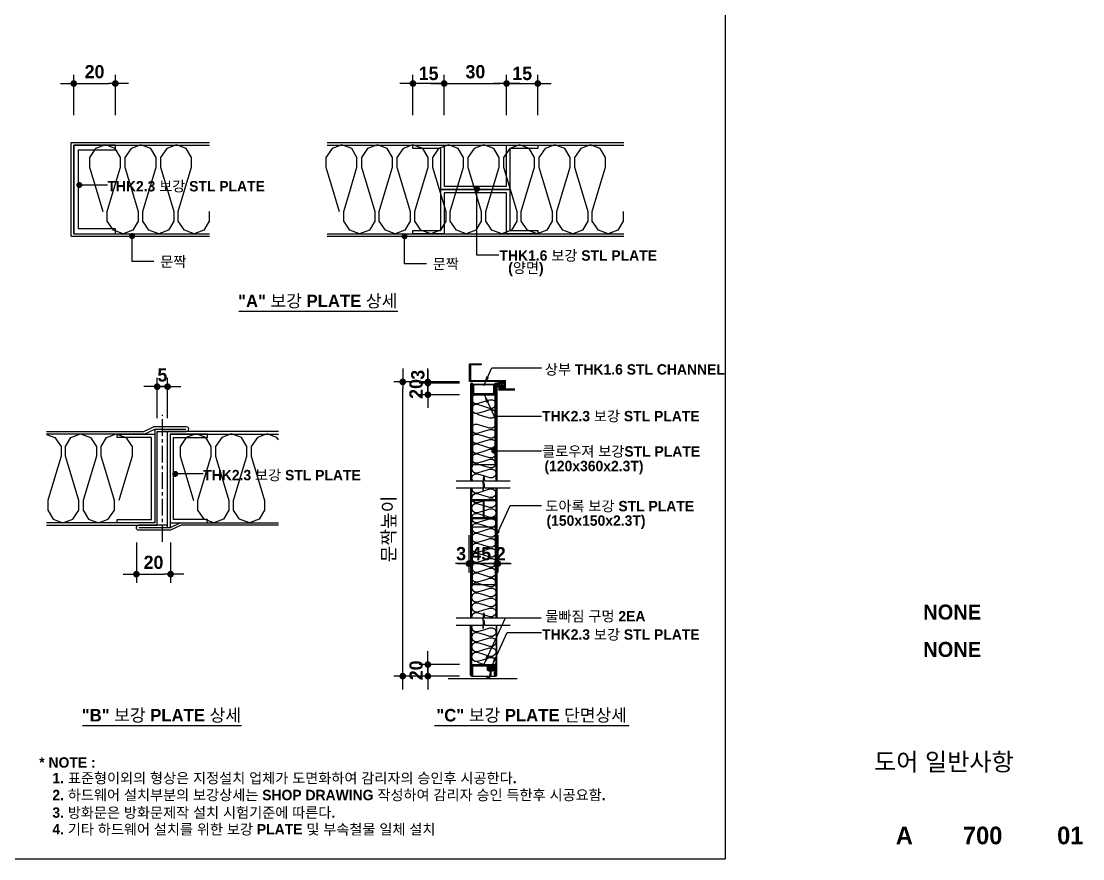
# Model space of a CAD drawing. Extents: x 2158 to 80698, y 2200 to 50885.
# Drawn here: x 56687 to 80698, y 2200 to 21136 of the extents above; entities that cross this region are included whole.
import ezdxf
from ezdxf.enums import TextEntityAlignment as Align

# ---------------------------------------------------------------- set-up
doc = ezdxf.new("R2010")
doc.units = 0
doc.header["$LTSCALE"] = 300
doc.header["$MEASUREMENT"] = 0
doc.header["$PDSIZE"] = -2
doc.linetypes.add('CENTER', pattern=[2, 1.25, -0.25, 0.25, -0.25])
doc.layers.get('0').update_dxf_attribs({"linetype": 'CONTINUOUS'})
doc.layers.get('Defpoints').update_dxf_attribs({"color": 143, "linetype": 'CONTINUOUS'})
for name, color, linetype in [('A-ANNO-GRA1', 7, 'CONTINUOUS'), ('A-ANNO-LEAD', 4, 'CONTINUOUS'), ('A-ANNO-TEXT1', 7, 'CONTINUOUS'), ('A-CNTL', 1, 'CENTER'), ('A-CUTL', 7, 'CONTINUOUS'), ('A-DWXM-DOOR', 4, 'CONTINUOUS'), ('A-ELEV-LIN3', 8, 'CONTINUOUS'), ('A-ST-AXIS-BUB', 7, 'CONTINUOUS'), ('A-ST-AXIS-DIM', 7, 'CONTINUOUS'), ('A-XXXX-INSL1', 15, 'CONTINUOUS'), ('A-XXXX-STL', 3, 'CONTINUOUS'), ('FIN2', 6, 'CONTINUOUS')]:
    doc.layers.add(name, color=color, linetype=linetype)
doc.styles.add('2020음성 1차', font='나눔고딕Bold.ttf')
doc.dimstyles.new('CDIM', dxfattribs={"dimscale": 100, "dimtxt": 3, "dimasz": 1, "dimexe": 2, "dimexo": 1, "dimgap": 1, "dimtad": 1, "dimdec": 0, "dimrnd": 0.5, "dimzin": 0, "dimdsep": 32, "dimtxsty": '2020음성 1차', "dimblk1": '_CIDOT', "dimblk2": '_CIDOT', "dimsah": 1, "dimcen": 5.5, "dimclrd": 2, "dimclre": 2, "dimclrt": 7, "dimadec": 0, "dimazin": 0, "dimtfac": 1, "dimtdec": 0, "dimtix": 1, "dimtmove": 2, "dimatfit": 1, "dimldrblk": 'DOT', "dimfxl": 1, "dimtolj": 1, "dimtzin": 0, "dimlwd": -1, "dimarcsym": 0})

# ---------------------------------------------------------------- blocks, each defined once
blk = doc.blocks.new('_CIDOT')
at = {"color": 0, "linetype": 'ByBlock'}
blk.add_line((2, 0), (-1, 0), dxfattribs=at)
at = {"color": 0, "linetype": 'ByBlock', "const_width": 0.5}
blk.add_lwpolyline([(-0.25, 0, 1), (0.25, 0, 1)], format="xyb", close=True, dxfattribs=at)
blk = doc.blocks.new('*D82')
at = {"layer": 'A-ST-AXIS-DIM'}
for p, q in [((65885, 13104), (65885, 13254)), ((65885, 12692), (65885, 12954)), ((65885, 12542), (65885, 12392))]:
    blk.add_line(p, q, dxfattribs=at)
at = {"layer": 'A-ST-AXIS-DIM', "lineweight": -2}
for p, q in [((66604, 12954), (65685, 12954)), ((66604, 12692), (65685, 12692))]:
    blk.add_line(p, q, dxfattribs=at)
at = {"layer": 'Defpoints', "color": 0}
for p in [(65885, 12954), (66704, 12954), (66704, 12692)]:
    blk.add_point(p, dxfattribs=at)
at = {"layer": 'A-ST-AXIS-DIM', "linetype": 'ByBlock', "xscale": 150, "yscale": 150, "zscale": 150}
for p, rotation in [((65885, 12954), 270), ((65885, 12692), 90)]:
    blk.add_blockref('_CIDOT', p, dxfattribs=dict(at, rotation=rotation))
at = {"layer": 'A-ST-AXIS-DIM', "color": 3, "ltscale": 10, "insert": (65620, 12823), "char_height": 300, "attachment_point": 5, "rotation": 90, "style": '2020음성 1차'}
blk.add_mtext('\\A1;20', dxfattribs=at)
blk = doc.blocks.new('_Dot')
at = {"color": 0, "lineweight": -2}
blk.add_line((-0.5, 0), (-1, 0), dxfattribs=at)
at = {"color": 0, "const_width": 0.5}
blk.add_lwpolyline([(-0.25, 0, 1), (0.25, 0, 1)], format="xyb", close=True, dxfattribs=at)
blk = doc.blocks.new('*D83')
at = {"layer": 'A-ST-AXIS-DIM'}
for p, q in [((65885, 13131), (65885, 13281)), ((65885, 12954), (65885, 12981)), ((65885, 12804), (65885, 12654))]:
    blk.add_line(p, q, dxfattribs=at)
at = {"layer": 'A-ST-AXIS-DIM', "lineweight": -2}
for p, q in [((66604, 12981), (65685, 12981)), ((66604, 12954), (65685, 12954))]:
    blk.add_line(p, q, dxfattribs=at)
at = {"layer": 'Defpoints', "color": 0}
for p in [(65885, 12981), (66704, 12981), (66704, 12954)]:
    blk.add_point(p, dxfattribs=at)
at = {"layer": 'A-ST-AXIS-DIM', "linetype": 'ByBlock', "xscale": 150, "yscale": 150, "zscale": 150}
for p, rotation in [((65885, 12954), 90), ((65885, 12981), 270)]:
    blk.add_blockref('_CIDOT', p, dxfattribs=dict(at, rotation=rotation))
at = {"layer": 'A-ST-AXIS-DIM', "color": 3, "ltscale": 10, "insert": (65659, 13143), "char_height": 300, "attachment_point": 5, "rotation": 90, "style": '2020음성 1차'}
blk.add_mtext('\\A1;3', dxfattribs=at)
blk = doc.blocks.new('*D84')
at = {"layer": 'A-ST-AXIS-DIM', "lineweight": -2}
for p, q in [((67444, 9516), (67444, 8673)), ((67470, 9516), (67470, 8673))]:
    blk.add_line(p, q, dxfattribs=at)
at = {"layer": 'A-ST-AXIS-DIM'}
for p, q in [((67294, 8873), (67144, 8873)), ((67470, 8873), (67444, 8873)), ((67620, 8873), (67770, 8873))]:
    blk.add_line(p, q, dxfattribs=at)
at = {"layer": 'Defpoints', "color": 0}
for p in [(67444, 9616), (67470, 9616), (67444, 8873)]:
    blk.add_point(p, dxfattribs=at)
at = {"layer": 'A-ST-AXIS-DIM', "linetype": 'ByBlock', "xscale": 150, "yscale": 150, "zscale": 150, "rotation": 180}
blk.add_blockref('_CIDOT', (67470, 8873), dxfattribs=at)
at = {"layer": 'A-ST-AXIS-DIM', "linetype": 'ByBlock', "xscale": 150, "yscale": 150, "zscale": 150}
blk.add_blockref('_CIDOT', (67444, 8873), dxfattribs=at)
at = {"layer": 'A-ST-AXIS-DIM', "color": 3, "ltscale": 10, "insert": (67534, 9096), "char_height": 300, "attachment_point": 5, "style": '2020음성 1차'}
blk.add_mtext('\\A1;2', dxfattribs=at)
blk = doc.blocks.new('*D85')
at = {"layer": 'A-ST-AXIS-DIM', "lineweight": -2}
for p, q in [((66853, 9516), (66853, 8673)), ((67444, 9516), (67444, 8673))]:
    blk.add_line(p, q, dxfattribs=at)
at = {"layer": 'A-ST-AXIS-DIM'}
for p, q in [((66703, 8873), (66553, 8873)), ((67444, 8873), (66853, 8873)), ((67594, 8873), (67744, 8873))]:
    blk.add_line(p, q, dxfattribs=at)
at = {"layer": 'Defpoints', "color": 0}
for p in [(66853, 9616), (67444, 9616), (66853, 8873)]:
    blk.add_point(p, dxfattribs=at)
at = {"layer": 'A-ST-AXIS-DIM', "linetype": 'ByBlock', "xscale": 150, "yscale": 150, "zscale": 150}
blk.add_blockref('_CIDOT', (66853, 8873), dxfattribs=at)
at = {"layer": 'A-ST-AXIS-DIM', "linetype": 'ByBlock', "xscale": 150, "yscale": 150, "zscale": 150, "rotation": 180}
blk.add_blockref('_CIDOT', (67444, 8873), dxfattribs=at)
at = {"layer": 'A-ST-AXIS-DIM', "color": 3, "ltscale": 10, "insert": (67092, 9096), "char_height": 300, "attachment_point": 5, "style": '2020음성 1차'}
blk.add_mtext('\\A1;45', dxfattribs=at)
blk = doc.blocks.new('*D86')
at = {"layer": 'A-ST-AXIS-DIM', "lineweight": -2}
for p, q in [((66813, 9516), (66813, 8673)), ((66853, 9516), (66853, 8673))]:
    blk.add_line(p, q, dxfattribs=at)
at = {"layer": 'A-ST-AXIS-DIM'}
for p, q in [((66663, 8873), (66513, 8873)), ((66813, 8873), (66853, 8873)), ((67003, 8873), (67153, 8873))]:
    blk.add_line(p, q, dxfattribs=at)
at = {"layer": 'Defpoints', "color": 0}
for p in [(66813, 9616), (66853, 9616), (66853, 8873)]:
    blk.add_point(p, dxfattribs=at)
at = {"layer": 'A-ST-AXIS-DIM', "linetype": 'ByBlock', "xscale": 150, "yscale": 150, "zscale": 150, "rotation": 180}
blk.add_blockref('_CIDOT', (66853, 8873), dxfattribs=at)
at = {"layer": 'A-ST-AXIS-DIM', "linetype": 'ByBlock', "xscale": 150, "yscale": 150, "zscale": 150}
blk.add_blockref('_CIDOT', (66813, 8873), dxfattribs=at)
at = {"layer": 'A-ST-AXIS-DIM', "color": 3, "ltscale": 10, "insert": (66637, 9096), "char_height": 300, "attachment_point": 5, "style": '2020음성 1차'}
blk.add_mtext('\\A1;3', dxfattribs=at)
blk = doc.blocks.new('*D125')
at = {"layer": 'A-ST-AXIS-DIM'}
for p, q in [((65885, 6741), (65885, 6891)), ((65885, 6591), (65885, 6328)), ((65885, 6178), (65885, 6028))]:
    blk.add_line(p, q, dxfattribs=at)
at = {"layer": 'A-ST-AXIS-DIM', "lineweight": -2}
for p, q in [((66604, 6591), (65685, 6591)), ((66604, 6328), (65685, 6328))]:
    blk.add_line(p, q, dxfattribs=at)
at = {"layer": 'Defpoints', "color": 0}
for p in [(66704, 6591), (65885, 6328), (66704, 6328)]:
    blk.add_point(p, dxfattribs=at)
at = {"layer": 'A-ST-AXIS-DIM', "linetype": 'ByBlock', "xscale": 150, "yscale": 150, "zscale": 150}
for p, rotation in [((65885, 6591), 270), ((65885, 6328), 90)]:
    blk.add_blockref('_CIDOT', p, dxfattribs=dict(at, rotation=rotation))
at = {"layer": 'A-ST-AXIS-DIM', "color": 3, "ltscale": 10, "insert": (65620, 6460), "char_height": 300, "attachment_point": 5, "rotation": 90, "style": '2020음성 1차'}
blk.add_mtext('\\A1;20', dxfattribs=at)
blk = doc.blocks.new('*D126')
at = {"layer": 'A-ST-AXIS-DIM', "lineweight": -2}
for p, q in [((66256, 12981), (65116, 12981)), ((66256, 6328), (65116, 6328))]:
    blk.add_line(p, q, dxfattribs=at)
at = {"layer": 'A-ST-AXIS-DIM'}
blk.add_line((65316, 6478), (65316, 12831), dxfattribs=at)
at = {"layer": 'Defpoints', "color": 0}
for p in [(65316, 12981), (66356, 12981), (66356, 6328)]:
    blk.add_point(p, dxfattribs=at)
at = {"layer": 'A-ST-AXIS-DIM', "linetype": 'ByBlock', "xscale": 150, "yscale": 150, "zscale": 150}
for p, rotation in [((65316, 12981), 90), ((65316, 6328), 270)]:
    blk.add_blockref('_CIDOT', p, dxfattribs=dict(at, rotation=rotation))
at = {"layer": 'A-ST-AXIS-DIM', "color": 3, "ltscale": 10, "insert": (65014, 9655), "char_height": 300, "attachment_point": 5, "rotation": 90, "style": '2020음성 1차'}
blk.add_mtext('\\A1;문짝높이', dxfattribs=at)
blk = doc.blocks.new('*D185')
at = {"layer": 'A-ST-AXIS-DIM', "lineweight": -2}
for p, q in [((66254, 19013), (66254, 19928)), ((67666, 19013), (67666, 19928))]:
    blk.add_line(p, q, dxfattribs=at)
at = {"layer": 'A-ST-AXIS-DIM'}
blk.add_line((66404, 19728), (67516, 19728), dxfattribs=at)
at = {"layer": 'Defpoints', "color": 0}
for p in [(67666, 19728), (66254, 18913), (67666, 18913)]:
    blk.add_point(p, dxfattribs=at)
at = {"layer": 'A-ST-AXIS-DIM', "linetype": 'ByBlock', "xscale": 150, "yscale": 150, "zscale": 150, "rotation": 180}
blk.add_blockref('_CIDOT', (66254, 19728), dxfattribs=at)
at = {"layer": 'A-ST-AXIS-DIM', "linetype": 'ByBlock', "xscale": 150, "yscale": 150, "zscale": 150}
blk.add_blockref('_CIDOT', (67666, 19728), dxfattribs=at)
at = {"layer": 'A-ST-AXIS-DIM', "color": 3, "ltscale": 10, "insert": (66960, 19993), "char_height": 300, "attachment_point": 5, "style": '2020음성 1차'}
blk.add_mtext('\\A1;30', dxfattribs=at)
blk = doc.blocks.new('*D186')
at = {"layer": 'A-ST-AXIS-DIM'}
for p, q in [((67516, 19728), (67366, 19728)), ((67666, 19728), (68372, 19728)), ((68522, 19728), (68672, 19728))]:
    blk.add_line(p, q, dxfattribs=at)
at = {"layer": 'A-ST-AXIS-DIM', "lineweight": -2}
for p, q in [((67666, 19013), (67666, 19928)), ((68372, 19013), (68372, 19928))]:
    blk.add_line(p, q, dxfattribs=at)
at = {"layer": 'Defpoints', "color": 0}
for p in [(68372, 19728), (67666, 18913), (68372, 18913)]:
    blk.add_point(p, dxfattribs=at)
at = {"layer": 'A-ST-AXIS-DIM', "linetype": 'ByBlock', "xscale": 150, "yscale": 150, "zscale": 150}
blk.add_blockref('_CIDOT', (67666, 19728), dxfattribs=at)
at = {"layer": 'A-ST-AXIS-DIM', "linetype": 'ByBlock', "xscale": 150, "yscale": 150, "zscale": 150, "rotation": 180}
blk.add_blockref('_CIDOT', (68372, 19728), dxfattribs=at)
at = {"layer": 'A-ST-AXIS-DIM', "color": 3, "ltscale": 10, "insert": (68019, 19954), "char_height": 300, "attachment_point": 5, "style": '2020음성 1차'}
blk.add_mtext('\\A1;15', dxfattribs=at)
blk = doc.blocks.new('*D187')
at = {"layer": 'A-ST-AXIS-DIM'}
for p, q in [((65398, 19728), (65248, 19728)), ((66254, 19728), (65548, 19728)), ((66404, 19728), (66554, 19728))]:
    blk.add_line(p, q, dxfattribs=at)
at = {"layer": 'A-ST-AXIS-DIM', "lineweight": -2}
for p, q in [((65548, 19013), (65548, 19928)), ((66254, 19013), (66254, 19928))]:
    blk.add_line(p, q, dxfattribs=at)
at = {"layer": 'Defpoints', "color": 0}
for p in [(65548, 19728), (65548, 18913), (66254, 18913)]:
    blk.add_point(p, dxfattribs=at)
at = {"layer": 'A-ST-AXIS-DIM', "linetype": 'ByBlock', "xscale": 150, "yscale": 150, "zscale": 150}
blk.add_blockref('_CIDOT', (65548, 19728), dxfattribs=at)
at = {"layer": 'A-ST-AXIS-DIM', "linetype": 'ByBlock', "xscale": 150, "yscale": 150, "zscale": 150, "rotation": 180}
blk.add_blockref('_CIDOT', (66254, 19728), dxfattribs=at)
at = {"layer": 'A-ST-AXIS-DIM', "color": 3, "ltscale": 10, "insert": (65902, 19954), "char_height": 300, "attachment_point": 5, "style": '2020음성 1차'}
blk.add_mtext('\\A1;15', dxfattribs=at)
blk = doc.blocks.new('*D188')
at = {"layer": 'A-ST-AXIS-DIM', "lineweight": -2}
for p, q in [((57875, 19013), (57875, 19928)), ((58816, 19013), (58816, 19928))]:
    blk.add_line(p, q, dxfattribs=at)
at = {"layer": 'A-ST-AXIS-DIM'}
blk.add_line((58025, 19728), (58666, 19728), dxfattribs=at)
at = {"layer": 'Defpoints', "color": 0}
for p in [(58816, 19728), (57875, 18913), (58816, 18913)]:
    blk.add_point(p, dxfattribs=at)
at = {"layer": 'A-ST-AXIS-DIM', "linetype": 'ByBlock', "xscale": 150, "yscale": 150, "zscale": 150, "rotation": 180}
blk.add_blockref('_CIDOT', (57875, 19728), dxfattribs=at)
at = {"layer": 'A-ST-AXIS-DIM', "linetype": 'ByBlock', "xscale": 150, "yscale": 150, "zscale": 150}
blk.add_blockref('_CIDOT', (58816, 19728), dxfattribs=at)
at = {"layer": 'A-ST-AXIS-DIM', "color": 3, "ltscale": 10, "insert": (58346, 19993), "char_height": 300, "attachment_point": 5, "style": '2020음성 1차'}
blk.add_mtext('\\A1;20', dxfattribs=at)
blk = doc.blocks.new('*D208')
at = {"layer": 'A-ST-AXIS-DIM', "lineweight": -2}
for p, q in [((59763, 12159), (59763, 13074)), ((59998, 12159), (59998, 13074))]:
    blk.add_line(p, q, dxfattribs=at)
at = {"layer": 'A-ST-AXIS-DIM'}
for p, q in [((59613, 12874), (59463, 12874)), ((59763, 12874), (59998, 12874)), ((60148, 12874), (60298, 12874))]:
    blk.add_line(p, q, dxfattribs=at)
at = {"layer": 'Defpoints', "color": 0}
for p in [(59998, 12874), (59763, 12059), (59998, 12059)]:
    blk.add_point(p, dxfattribs=at)
at = {"layer": 'A-ST-AXIS-DIM', "linetype": 'ByBlock', "xscale": 150, "yscale": 150, "zscale": 150}
blk.add_blockref('_CIDOT', (59763, 12874), dxfattribs=at)
at = {"layer": 'A-ST-AXIS-DIM', "linetype": 'ByBlock', "xscale": 150, "yscale": 150, "zscale": 150, "rotation": 180}
blk.add_blockref('_CIDOT', (59998, 12874), dxfattribs=at)
at = {"layer": 'A-ST-AXIS-DIM', "color": 3, "ltscale": 10, "insert": (59880, 13137), "char_height": 300, "attachment_point": 5, "style": '2020음성 1차'}
blk.add_mtext('\\A1;5', dxfattribs=at)
blk = doc.blocks.new('*D209')
at = {"layer": 'A-ST-AXIS-DIM', "lineweight": -2}
for p, q in [((59292, 9350), (59292, 8435)), ((60067, 9350), (60067, 8435))]:
    blk.add_line(p, q, dxfattribs=at)
at = {"layer": 'A-ST-AXIS-DIM'}
blk.add_line((59442, 8635), (59917, 8635), dxfattribs=at)
at = {"layer": 'Defpoints', "color": 0}
for p in [(59292, 9450), (60067, 9450), (60067, 8635)]:
    blk.add_point(p, dxfattribs=at)
at = {"layer": 'A-ST-AXIS-DIM', "linetype": 'ByBlock', "xscale": 150, "yscale": 150, "zscale": 150, "rotation": 180}
blk.add_blockref('_CIDOT', (59292, 8635), dxfattribs=at)
at = {"layer": 'A-ST-AXIS-DIM', "linetype": 'ByBlock', "xscale": 150, "yscale": 150, "zscale": 150}
blk.add_blockref('_CIDOT', (60067, 8635), dxfattribs=at)
at = {"layer": 'A-ST-AXIS-DIM', "color": 3, "ltscale": 10, "insert": (59680, 8900), "char_height": 300, "attachment_point": 5, "style": '2020음성 1차'}
blk.add_mtext('\\A1;20', dxfattribs=at)
blk = doc.blocks.new('GASKET')
h = blk.add_hatch()
h.set_pattern_fill('ANSI37', color=256, scale=50, style=0)
h.set_pattern_definition([(315, (-150937.963, 13942.2266), (-4.64038825, -4.64038825), []), (225, (-150937.963, 13942.2266), (-4.64038825, 4.64038825), [])])
h.paths.add_polyline_path([(99, -69, 0.470403), (133, 23, -0.379165), (99, -25, 0.267404), (102, 36, 0.292763), (92, 42), (10, 42, 0.414214), (-1, 31), (-1, -67, 0.443543), (11, -77)])
edge = h.paths.add_edge_path(flags=16)
edge.add_ellipse((76, -6), major_axis=(0, 22.8), ratio=0.667106, start_angle=0, end_angle=360, ccw=False)
edge = h.paths.add_edge_path(flags=16)
edge.add_ellipse((26, -6), major_axis=(0, 22.8), ratio=0.667106, start_angle=0, end_angle=360, ccw=False)
for p, q in [((-1, -67), (-1, 31)), ((10, 42), (92, 42)), ((99, -69), (11, -77))]:
    blk.add_line(p, q)
for centre, radius, start, end in [((10, 31), 10.5, 90, 180), ((92, 31), 10.5, 24.7276, 90), ((48, 8), 60.9, 327.0657, 26.9492), ((89, 18), 44.4, 283.0272, 6.087), ((78, -9), 63.3, 289.1222, 29.8919), ((10, -67), 10.5, 180, 275.6774)]:
    blk.add_arc(centre, radius, start, end)
at = {"extrusion": (0, 0, -1)}
for centre in [(26, -6), (76, -6)]:
    blk.add_ellipse(centre, major_axis=(0, 22.8), ratio=0.667106, start_param=3.141593, end_param=9.424778, dxfattribs=at)

msp = doc.modelspace()

# ---------------------------------------------------------------- hatches: boundary and pattern name
at = {"layer": 'A-ST-AXIS-BUB'}
h = msp.add_hatch(dxfattribs=at)
h.set_pattern_fill('AR-SAND', color=256, scale=11.106258, style=0)
h.set_pattern_definition([(37.5, (70334.167, 17244.232), (-0.69962, 21.3998), [0, -16.881512, 0, -18.880638, 0, -18.047669]), (7.5, (70334.167, 17244.232), (19.655596, 31.34348), [0, -9.10713, 0, -15.215573, 0, -5.830785]), (327.5, (70320.507, 17244.232), (34.586462, 0.06285), [0, -5.55313, 0, -19.991264, 0, -26.099705]), (317.5, (70320.507, 17244.232), (33.38682, 9.74769), [0, -2.776564, 0, -13.105384, 0, -14.993448])])
h.paths.add_polyline_path([(67292.7, 6463.1), (67291.2, 6383.6), (67319.5, 6383.6), (67319.5, 6463.1), (67332.9, 6463.1), (67341.8, 6463.1, 0.4142136), (67359.6, 6480.9), (67359.6, 6552.3), (67252.5, 6552.3), (67252.5, 6480.9, 0.4142136), (67270.4, 6463.1), (67279.3, 6463.1)])
h.paths.add_polyline_path([(67287.9, 6505.6, -1.0000003), (67323.6, 6505.6, -1.0000003)], flags=16)
h.paths.add_polyline_path([(67291.2, 6383.6), (67290.5, 6346.3), (67248.8, 6305.3), (67198.1, 6272.5), (67267.1, 6285.8), (67319.5, 6346.3), (67319.5, 6383.6)])

# ---------------------------------------------------------------- linework, layer by layer
at = {"layer": 'A-ANNO-GRA1'}
for p in [(72608.3, 49582.1), (2200, 2200)]:
    msp.add_line(p, (72608.3, 2200), dxfattribs=at)
at = {"layer": 'A-ANNO-LEAD'}
for p, q in [((58635.4, 17433.6), (58001.7, 17433.6)), ((66995.2, 15844.2), (66995.2, 17345.1)), ((59195.2, 15702.6), (59195.2, 16278.6)), ((65357.8, 15652.7), (65357.8, 16275.8)), ((59688.2, 15702.6), (59195.2, 15702.6)), ((65850.8, 15652.7), (65357.8, 15652.7)), ((67488.2, 15844.2), (66995.2, 15844.2)), ((67154.5, 12902.4), (67333.5, 13298.1)), ((67333.5, 13298.1), (68452.5, 13298.1)), ((67154.5, 12713.3), (67383.2, 12207.6)), ((67383.2, 12207.6), (68452.5, 12207.6)), ((60804.1, 10901.5), (60170.4, 10901.5)), ((67400.6, 9424.8), (67744.7, 10185.5)), ((67744.7, 10185.5), (68452.5, 10185.5)), ((67154.5, 6582.6), (67637.6, 7650.6)), ((67637.6, 7650.6), (68451.1, 7650.6)), ((67333.3, 6552.9), (67677.4, 7313.6)), ((67677.4, 7313.6), (68452.5, 7313.6))]:
    msp.add_line(p, q, dxfattribs=at)
at = {"layer": 'A-ANNO-LEAD', "const_width": 68.5}
for points in [[(57967.5, 17433.6, 1), (58036, 17433.6, 1)], [(66995.2, 17379.3, -1), (66995.2, 17310.8, -1)], [(59195.2, 16312.8, -1), (59195.2, 16244.3, -1)], [(65357.8, 16310, -1), (65357.8, 16241.5, -1)], [(67352.2, 11426.8, 1), (67420.7, 11426.8, 1)], [(60136.2, 10901.5, 1), (60204.7, 10901.5, 1)]]:
    msp.add_lwpolyline(points, format="xyb", close=True, dxfattribs=at)
at = {"layer": 'A-ANNO-LEAD'}
msp.add_lwpolyline([(67353.6, 11426.8), (67386.5, 11426.8), (68452.5, 11426.8)], dxfattribs=at)
for points in [[(67204.4, 13107.8), (67268.3, 13080.5), (67154.5, 12902.4)], [(67204.4, 12507.9), (67268.3, 12535.2), (67154.5, 12713.3)], [(67450.5, 9630.2), (67514.5, 9602.9), (67400.6, 9424.8)], [(67204.4, 6788), (67268.3, 6760.7), (67154.5, 6582.6)], [(67383.2, 6758.3), (67447.2, 6731), (67333.3, 6552.9)]]:
    msp.add_solid(points, dxfattribs=at)
at = {"layer": 'A-CNTL'}
msp.add_line((59880.2, 9362.2), (59880.2, 12233.8), dxfattribs=at)
at = {"layer": 'A-CUTL'}
for points in [[(66524.7, 10747), (67125.9, 10747), (67135.9, 10671.6), (67153.4, 10866), (67168, 10747), (67747.5, 10747)], [(66524.7, 10585), (67125.9, 10585), (67135.9, 10509.6), (67153.4, 10704.1), (67168, 10585), (67747.5, 10585)], [(66524.7, 7644.2), (67125.9, 7644.2), (67135.9, 7568.8), (67153.4, 7763.2), (67168, 7644.2), (67747.5, 7644.2)], [(66524.7, 7482.2), (67125.9, 7482.2), (67135.9, 7406.8), (67153.4, 7601.3), (67168, 7482.2), (67747.5, 7482.2)]]:
    msp.add_lwpolyline(points, dxfattribs=at)
at = {"layer": 'A-DWXM-DOOR'}
for p, q in [((57818.4, 18393.2), (60949.1, 18393.2)), ((57818.4, 16275.4), (57818.4, 18393.2)), ((57874.9, 18336.8), (60949.1, 18336.8)), ((57874.9, 16331.8), (57874.9, 18336.8)), ((63606.4, 18393.2), (70314.3, 18393.2)), ((63606.4, 18336.8), (70314.3, 18336.8)), ((57874.9, 16331.8), (60949.1, 16331.8)), ((63606.4, 16331.8), (70314.3, 16331.8)), ((57818.4, 16275.4), (60949.1, 16275.4)), ((63606.4, 16275.4), (70314.3, 16275.4)), ((66826.5, 12993.9), (66826.5, 13388.2)), ((66826.5, 13388.2), (67089.3, 13388.2)), ((67089.3, 13367.2), (66847.5, 13367.2)), ((66847.5, 13367.2), (66847.5, 13015)), ((67089.3, 13388.2), (67089.3, 13367.2)), ((67621.6, 12993.9), (66826.5, 12993.9)), ((66847.5, 13015), (67641.4, 13015)), ((67621.6, 12852.9), (67621.6, 12993.9)), ((67641.4, 12829.8), (67641.4, 13015)), ((66852.8, 12928.2), (66852.8, 10747)), ((66868.5, 10747), (66868.5, 12928.2)), ((66889.6, 12712.7), (66889.6, 12928.2)), ((66905.3, 12928.2), (66905.3, 12712.7)), ((67391.6, 12928.2), (67391.6, 12712.7)), ((67407.4, 12712.7), (67407.4, 12928.2)), ((67428.4, 10747), (67428.4, 12928.2)), ((67444.2, 12928.2), (67444.2, 10747)), ((67610.1, 12842.4), (67511.2, 12852.3)), ((67629.8, 12819.3), (67511.2, 12831.2)), ((67849, 12817.8), (67511.3, 12817.8)), ((67849, 12796.8), (67511.4, 12796.8)), ((57256.9, 11859.2), (59458.3, 11859.2)), ((59471, 11802.7), (57256.9, 11802.7)), ((59458.3, 11859.2), (59693.3, 11972)), ((59471, 11802.7), (59706.2, 11915.6)), ((59693.3, 11972), (60420.9, 11972)), ((59706.2, 11915.6), (59706.2, 9797.8)), ((59706.2, 11915.6), (60411.5, 11915.6)), ((59762.7, 9741.3), (59762.7, 11859.2)), ((59762.7, 11859.2), (60420.9, 11859.2)), ((62503.5, 11859.2), (59880.2, 11859.2)), ((59997.7, 9684.9), (59997.7, 11859.2)), ((60054.2, 11802.7), (62503.5, 11802.7)), ((60054.2, 11802.7), (60054.2, 9684.9)), ((59706.2, 9797.8), (57256.9, 9797.8)), ((57256.9, 9741.3), (59762.7, 9741.3)), ((59997.7, 9741.3), (59339.5, 9741.3)), ((60067, 9628.5), (59339.5, 9628.5)), ((60054.2, 9684.9), (59348.9, 9684.9)), ((60289.4, 9797.8), (60054.2, 9684.9)), ((60302.1, 9741.3), (60067, 9628.5)), ((60289.4, 9797.8), (62503.5, 9797.8)), ((62503.5, 9741.3), (60302.1, 9741.3)), ((66852.8, 6354.6), (66852.8, 7482.2)), ((66868.5, 7482.2), (66868.5, 6354.6)), ((67428.4, 7482.2), (67428.4, 6354.6)), ((67444.2, 6354.6), (67444.2, 7482.2)), ((66889.6, 6570.2), (66889.6, 6354.6)), ((66889.6, 6570.2), (66889.6, 6354.6)), ((66905.3, 6354.6), (66905.3, 6570.2)), ((67391.6, 6354.6), (67391.6, 6570.2)), ((67407.4, 6570.2), (67407.4, 6354.6))]:
    msp.add_line(p, q, dxfattribs=at)
for points in [[(60420.9, 11972, -0.4142136), (60467.9, 11925), (60467.9, 11906.2, -0.4142136), (60420.9, 11859.2)], [(59339.5, 9628.5, -0.4142136), (59292.5, 9675.5), (59292.5, 9694.3, -0.4142136), (59339.5, 9741.3)]]:
    msp.add_lwpolyline(points, format="xyb", dxfattribs=at)
for points in [[(66852.8, 10585), (66852.8, 7644.2)], [(66868.5, 7644.2), (66868.5, 10585)], [(67428.4, 7644.2), (67428.4, 10585)], [(67444.2, 10585), (67444.2, 7644.2)]]:
    msp.add_lwpolyline(points, dxfattribs=at)
for centre, radius, start, end in [((66879, 12928.2), 26.3, 0, 180), ((66879, 12928.2), 10.5, 0, 180), ((67417.9, 12928.2), 26.3, 0, 180), ((67417.9, 12928.2), 10.5, 0, 180), ((67511.4, 12824.5), 27.8, 90.32738, 269.99999), ((67511.4, 12824.5), 6.68, 90.95652, 270.44556), ((67611.1, 12852.9), 10.5, 264.29645, 0), ((67630.8, 12829.8), 10.5, 264.29645, 0), ((66879, 6354.6), 26.3, 180, 0), ((66879, 6354.6), 10.5, 180, 0), ((67417.9, 6354.6), 26.3, 180, 0), ((67417.9, 6354.6), 10.5, 180, 0)]:
    msp.add_arc(centre, radius, start, end, dxfattribs=at)
at = {"layer": 'A-ELEV-LIN3'}
msp.add_line((66889.6, 6328.3), (67407.4, 6328.3), dxfattribs=at)
at = {"layer": 'A-ST-AXIS-BUB'}
for p, q in [((65202.5, 14573.3), (61610.4, 14573.3)), ((67122.2, 6570.2), (67122.2, 6591.2)), ((67174.8, 6570.2), (67174.8, 6591.2)), ((67248.8, 6305.3), (67198.1, 6272.5)), ((67198.1, 6272.5), (67267.1, 6285.8)), ((67290.5, 6346.3), (67248.8, 6305.3)), ((67267.1, 6285.8), (67319.5, 6346.3)), ((67292.7, 6463.1), (67290.5, 6346.3)), ((67319.5, 6346.3), (67319.5, 6463.1)), ((67319.5, 6463.1), (67332.9, 6463.1)), ((61666.5, 5206.5), (58074.5, 5206.5)), ((70435.6, 5206.5), (66031.6, 5206.5))]:
    msp.add_line(p, q, dxfattribs=at)
msp.add_lwpolyline([(67279.3, 6445.2), (67270.4, 6445.2, -0.4142136), (67234.7, 6480.9), (67234.7, 6551), (66905.3, 6551), (66905.3, 6570.2), (67377.5, 6570.2), (67377.5, 6480.9, -0.4142136), (67341.8, 6445.2), (67332.9, 6445.2), (67332.9, 6463.1), (67341.8, 6463.1, 0.4142136), (67359.6, 6480.9), (67359.6, 6552.3), (67252.5, 6552.3), (67252.5, 6480.9, 0.4142136), (67270.4, 6463.1), (67279.3, 6463.1)], format="xyb", close=True, dxfattribs=at)
msp.add_circle((67305.7, 6505.6), 17.8, dxfattribs=at)
at = {"layer": 'A-XXXX-INSL1'}
for points in [[(59334.7, 16833.8), (59334.7, 16612.9), (59214.2, 16412.1), (58993.4, 16331.8), (58772.5, 16412.1), (58632, 16612.9), (58632, 16833.8), (58782.5, 17335.7), (58933.1, 17837.7), (58933.1, 18058.5), (58812.7, 18259.3), (58591.8, 18339.6), (58371, 18259.3), (58230.4, 18058.5), (58230.4, 17837.7), (58381, 17335.7), (58531.6, 16833.8)], [(60137.8, 16833.8), (60137.8, 16612.9), (60017.3, 16412.1), (59796.5, 16331.8), (59575.6, 16412.1), (59435.1, 16612.9), (59435.1, 16833.8), (59585.7, 17335.7), (59736.3, 17837.7), (59736.3, 18058.5), (59615.8, 18259.3), (59394.9, 18339.6), (59174.1, 18259.3), (59033.5, 18058.5), (59033.5, 17837.7), (59184.1, 17335.7), (59334.7, 16833.8)], [(60940.9, 16833.8), (60940.9, 16612.9), (60820.5, 16412.1), (60599.6, 16331.8), (60378.7, 16412.1), (60238.2, 16612.9), (60238.2, 16833.8), (60388.8, 17335.7), (60539.4, 17837.7), (60539.4, 18058.5), (60418.9, 18259.3), (60198, 18339.6), (59977.2, 18259.3), (59836.6, 18058.5), (59836.6, 17837.7), (59987.2, 17335.7), (60137.8, 16833.8)], [(64683.7, 16833.8), (64683.7, 16612.9), (64563.2, 16412.1), (64342.4, 16331.8), (64121.5, 16412.1), (63981, 16612.9), (63981, 16833.8), (64131.6, 17335.7), (64282.1, 17837.7), (64282.1, 18058.5), (64161.7, 18259.3), (63940.8, 18339.6), (63720, 18259.3), (63579.4, 18058.5), (63579.4, 17837.7), (63730, 17335.7), (63880.6, 16833.8)], [(65486.8, 16833.8), (65486.8, 16612.9), (65366.4, 16412.1), (65145.5, 16331.8), (64924.6, 16412.1), (64784.1, 16612.9), (64784.1, 16833.8), (64934.7, 17335.7), (65085.3, 17837.7), (65085.3, 18058.5), (64964.8, 18259.3), (64743.9, 18339.6), (64523.1, 18259.3), (64382.5, 18058.5), (64382.5, 17837.7), (64533.1, 17335.7), (64683.7, 16833.8)], [(66289.9, 16833.8), (66289.9, 16612.9), (66169.5, 16412.1), (65948.6, 16331.8), (65727.8, 16412.1), (65587.2, 16612.9), (65587.2, 16833.8), (65737.8, 17335.7), (65888.4, 17837.7), (65888.4, 18058.5), (65767.9, 18259.3), (65547.1, 18339.6), (65326.2, 18259.3), (65185.7, 18058.5), (65185.7, 17837.7), (65336.2, 17335.7), (65486.8, 16833.8)], [(67093.1, 16833.8), (67093.1, 16612.9), (66972.6, 16412.1), (66751.7, 16331.8), (66530.9, 16412.1), (66390.3, 16612.9), (66390.3, 16833.8), (66540.9, 17335.7), (66691.5, 17837.7), (66691.5, 18058.5), (66571, 18259.3), (66350.2, 18339.6), (66129.3, 18259.3), (65988.8, 18058.5), (65988.8, 17837.7), (66139.4, 17335.7), (66289.9, 16833.8)], [(67896.2, 16833.8), (67896.2, 16612.9), (67775.7, 16412.1), (67554.9, 16331.8), (67334, 16412.1), (67193.4, 16612.9), (67193.4, 16833.8), (67344, 17335.7), (67494.6, 17837.7), (67494.6, 18058.5), (67374.2, 18259.3), (67153.3, 18339.6), (66932.4, 18259.3), (66791.9, 18058.5), (66791.9, 17837.7), (66942.5, 17335.7), (67093.1, 16833.8)], [(68699.3, 16833.8), (68699.3, 16612.9), (68578.8, 16412.1), (68358, 16331.8), (68137.1, 16412.1), (67996.6, 16612.9), (67996.6, 16833.8), (68147.2, 17335.7), (68297.7, 17837.7), (68297.7, 18058.5), (68177.3, 18259.3), (67956.4, 18339.6), (67735.6, 18259.3), (67595, 18058.5), (67595, 17837.7), (67745.6, 17335.7), (67896.2, 16833.8)], [(69502.4, 16833.8), (69502.4, 16612.9), (69381.9, 16412.1), (69161.1, 16331.8), (68940.2, 16412.1), (68799.7, 16612.9), (68799.7, 16833.8), (68950.3, 17335.7), (69100.9, 17837.7), (69100.9, 18058.5), (68980.4, 18259.3), (68759.5, 18339.6), (68538.7, 18259.3), (68398.1, 18058.5), (68398.1, 17837.7), (68548.7, 17335.7), (68699.3, 16833.8)], [(70305.5, 16833.8), (70305.5, 16612.9), (70185.1, 16412.1), (69964.2, 16331.8), (69743.3, 16412.1), (69602.8, 16612.9), (69602.8, 16833.8), (69753.4, 17335.7), (69904, 17837.7), (69904, 18058.5), (69783.5, 18259.3), (69562.6, 18339.6), (69341.8, 18259.3), (69201.2, 18058.5), (69201.2, 17837.7), (69351.8, 17335.7), (69502.4, 16833.8)], [(67008.7, 12691.6), (66947, 12691.6), (66891, 12658), (66868.5, 12596.3), (66891, 12534.6), (66947, 12495.4), (67008.7, 12495.4), (67148.9, 12537.4), (67289.1, 12579.5), (67350.7, 12579.5), (67406.8, 12545.8), (67429.2, 12484.2), (67406.8, 12422.5), (67350.7, 12383.2), (67289.1, 12383.2), (67148.9, 12425.3), (67008.7, 12467.4)], [(67008.7, 12467.4), (66947, 12467.4), (66891, 12433.7), (66868.5, 12372), (66891, 12310.4), (66947, 12271.1), (67008.7, 12271.1), (67148.9, 12313.2), (67289.1, 12355.2), (67350.7, 12355.2), (67406.8, 12321.6), (67429.2, 12259.9), (67406.8, 12198.2), (67350.7, 12159), (67289.1, 12159), (67148.9, 12201), (67008.7, 12243.1)], [(67008.7, 12018.8), (66947, 12018.8), (66891, 11985.1), (66868.5, 11923.5), (66891, 11861.8), (66947, 11822.5), (67008.7, 11822.5), (67148.9, 11864.6), (67289.1, 11906.6), (67350.7, 11906.6), (67406.8, 11873), (67429.2, 11811.3), (67406.8, 11749.7), (67350.7, 11710.4), (67289.1, 11710.4), (67148.9, 11752.5), (67008.7, 11794.5)], [(67428.1, 12032.6), (67406.8, 11973.9), (67350.7, 11934.7), (67289.1, 11934.7), (67148.9, 11976.7), (67008.7, 12018.8)], [(57256.9, 11795.3), (57449.5, 11725.3), (57590, 11524.5), (57590, 11303.6), (57439.4, 10801.7), (57288.9, 10299.7)], [(57288.9, 10299.7), (57288.9, 10078.9), (57409.3, 9878.1), (57630.2, 9797.8), (57851, 9878.1), (57991.6, 10078.9), (57991.6, 10299.7), (57841, 10801.7), (57690.4, 11303.6), (57690.4, 11524.5), (57810.9, 11725.3), (58031.7, 11805.6), (58252.6, 11725.3), (58393.1, 11524.5), (58393.1, 11303.6), (58242.6, 10801.7), (58092, 10299.7)], [(58092, 10299.7), (58092, 10078.9), (58212.4, 9878.1), (58433.3, 9797.8), (58654.2, 9878.1), (58794.7, 10078.9), (58794.7, 10299.7), (58644.1, 10801.7), (58493.5, 11303.6), (58493.5, 11524.5), (58614, 11725.3), (58834.9, 11805.6), (59055.7, 11725.3), (59196.3, 11524.5), (59196.3, 11303.6), (59045.7, 10801.7), (58895.1, 10299.7)], [(61385.7, 10299.7), (61385.7, 10078.9), (61265.2, 9878.1), (61044.3, 9797.8), (60823.5, 9878.1), (60682.9, 10078.9), (60682.9, 10299.7), (60833.5, 10801.7), (60984.1, 11303.6), (60984.1, 11524.5), (60863.6, 11725.3), (60642.8, 11805.6), (60421.9, 11725.3), (60281.4, 11524.5), (60281.4, 11303.6), (60431.9, 10801.7), (60582.5, 10299.7)], [(62188.8, 10299.7), (62188.8, 10078.9), (62068.3, 9878.1), (61847.4, 9797.8), (61626.6, 9878.1), (61486, 10078.9), (61486, 10299.7), (61636.6, 10801.7), (61787.2, 11303.6), (61787.2, 11524.5), (61666.7, 11725.3), (61445.9, 11805.6), (61225, 11725.3), (61084.5, 11524.5), (61084.5, 11303.6), (61235.1, 10801.7), (61385.7, 10299.7)], [(62503.5, 11669.2), (62469.9, 11725.3), (62249, 11805.6), (62028.1, 11725.3), (61887.6, 11524.5), (61887.6, 11303.6), (62038.2, 10801.7), (62188.8, 10299.7)], [(67008.7, 11794.5), (66947, 11794.5), (66891, 11760.9), (66868.5, 11699.2), (66891, 11637.5), (66947, 11598.3), (67008.7, 11598.3), (67148.9, 11640.3), (67289.1, 11682.4), (67350.7, 11682.4), (67406.8, 11648.7), (67429.2, 11587), (67406.8, 11525.4), (67350.7, 11486.1), (67289.1, 11486.1), (67148.9, 11528.2), (67008.7, 11570.2)], [(67008.7, 11570.2), (66947, 11570.2), (66891, 11536.6), (66868.5, 11474.9), (66891, 11413.2), (66947, 11374), (67008.7, 11374), (67148.9, 11416), (67289.1, 11458.1), (67350.7, 11458.1), (67406.8, 11424.4), (67429.2, 11362.8), (67406.8, 11301.1), (67350.7, 11261.8), (67289.1, 11261.8), (67148.9, 11303.9), (67008.7, 11345.9)], [(67008.7, 11345.9), (66947, 11345.9), (66891, 11312.3), (66868.5, 11250.6), (66891, 11188.9), (66947, 11149.7), (67008.7, 11149.7), (67148.9, 11191.8), (67289.1, 11233.8), (67350.7, 11233.8), (67406.8, 11200.2), (67429.2, 11138.5), (67406.8, 11076.8), (67350.7, 11037.6), (67289.1, 11037.6), (67148.9, 11079.6), (67008.7, 11121.7)], [(67008.7, 11121.7), (66947, 11121.7), (66891, 11088), (66868.5, 11026.3), (66891, 10964.7), (66947, 10925.4), (67008.7, 10925.4), (67148.9, 10967.5), (67289.1, 11009.5), (67350.7, 11009.5), (67406.8, 10975.9), (67429.2, 10914.2), (67406.8, 10852.5), (67350.7, 10813.3), (67289.1, 10813.3), (67148.9, 10855.3), (67008.7, 10897.4)], [(67008.7, 10897.4), (66947, 10897.4), (66891, 10863.7), (66868.5, 10802.1), (66891, 10740.4)], [(66871.2, 10585), (66868.5, 10577.8), (66891, 10516.1), (66947, 10476.9), (67008.7, 10476.9), (67148.9, 10518.9), (67289.1, 10561), (67350.7, 10561), (67406.8, 10527.3), (67429.2, 10465.6), (67406.8, 10404), (67350.7, 10364.7), (67289.1, 10364.7), (67148.9, 10406.8), (67008.7, 10448.8)], [(67008.7, 10448.8), (66947, 10448.8), (66891, 10415.2), (66868.5, 10353.5), (66891, 10291.8), (66947, 10252.6), (67008.7, 10252.6), (67148.9, 10294.6), (67289.1, 10336.7), (67350.7, 10336.7), (67406.8, 10303), (67429.2, 10241.4), (67406.8, 10179.7), (67350.7, 10140.4), (67289.1, 10140.4), (67148.9, 10182.5), (67008.7, 10224.5)], [(67008.7, 10224.5), (66947, 10224.5), (66891, 10190.9), (66868.5, 10129.2), (66891, 10067.5), (66947, 10028.3), (67008.7, 10028.3), (67148.9, 10070.3), (67289.1, 10112.4), (67350.7, 10112.4), (67406.8, 10078.8), (67429.2, 10017.1), (67406.8, 9955.4), (67350.7, 9916.2), (67289.1, 9916.2), (67148.9, 9958.2), (67008.7, 10000.3)], [(67008.7, 10000.3), (66947, 10000.3), (66891, 9966.6), (66868.5, 9904.9), (66891, 9843.3), (66947, 9804), (67008.7, 9804), (67148.9, 9846.1), (67289.1, 9888.1), (67350.7, 9888.1), (67406.8, 9854.5), (67429.2, 9792.8), (67406.8, 9731.1), (67350.7, 9691.9), (67289.1, 9691.9), (67148.9, 9733.9), (67008.7, 9776)], [(67008.7, 9776), (66947, 9776), (66891, 9742.3), (66868.5, 9680.7), (66891, 9619), (66947, 9579.7), (67008.7, 9579.7), (67148.9, 9621.8), (67289.1, 9663.8), (67350.7, 9663.8), (67406.8, 9630.2), (67429.2, 9568.5), (67406.8, 9506.8), (67350.7, 9467.6), (67289.1, 9467.6), (67148.9, 9509.6), (67008.7, 9551.7)], [(67008.7, 9551.7), (66947, 9551.7), (66891, 9518.1), (66868.5, 9456.4), (66891, 9394.7), (66947, 9355.5), (67008.7, 9355.5), (67148.9, 9397.5), (67289.1, 9439.6), (67350.7, 9439.6), (67406.8, 9405.9), (67429.2, 9344.2), (67406.8, 9282.6), (67350.7, 9243.3), (67289.1, 9243.3), (67148.9, 9285.4), (67008.7, 9327.4)], [(67008.7, 9327.4), (66947, 9327.4), (66891, 9293.8), (66868.5, 9232.1), (66891, 9170.4), (66947, 9131.2), (67008.7, 9131.2), (67148.9, 9173.2), (67289.1, 9215.3), (67350.7, 9215.3), (67406.8, 9181.6), (67429.2, 9120), (67406.8, 9058.3), (67350.7, 9019), (67289.1, 9019), (67148.9, 9061.1), (67008.7, 9103.1)], [(67008.7, 9103.1), (66947, 9103.1), (66891, 9069.5), (66868.5, 9007.8), (66891, 8946.1), (66947, 8906.9), (67008.7, 8906.9), (67148.9, 8948.9), (67289.1, 8991), (67350.7, 8991), (67406.8, 8957.4), (67429.2, 8895.7), (67406.8, 8834), (67350.7, 8794.8), (67289.1, 8794.8), (67148.9, 8836.8), (67008.7, 8878.9)], [(67008.7, 8878.9), (66947, 8878.9), (66891, 8845.2), (66868.5, 8783.5), (66891, 8721.9), (66947, 8682.6), (67008.7, 8682.6), (67148.9, 8724.7), (67289.1, 8766.7), (67350.7, 8766.7), (67406.8, 8733.1), (67429.2, 8671.4), (67406.8, 8609.7), (67350.7, 8570.5), (67289.1, 8570.5), (67148.9, 8612.5), (67008.7, 8654.6)], [(67008.7, 8654.6), (66947, 8654.6), (66891, 8620.9), (66868.5, 8559.3), (66891, 8497.6), (66947, 8458.3), (67008.7, 8458.3), (67148.9, 8500.4), (67289.1, 8542.4), (67350.7, 8542.4), (67406.8, 8508.8), (67429.2, 8447.1), (67406.8, 8385.4), (67350.7, 8346.2), (67289.1, 8346.2), (67148.9, 8388.2), (67008.7, 8430.3)], [(67008.7, 8430.3), (66947, 8430.3), (66891, 8396.7), (66868.5, 8335), (66891, 8273.3), (66947, 8234), (67008.7, 8234), (67148.9, 8276.1), (67289.1, 8318.2), (67350.7, 8318.2), (67406.8, 8284.5), (67429.2, 8222.8), (67406.8, 8161.2), (67350.7, 8121.9), (67289.1, 8121.9), (67148.9, 8164), (67008.7, 8206)], [(67008.7, 8206), (66947, 8206), (66891, 8172.4), (66868.5, 8110.7), (66891, 8049), (66947, 8009.8), (67008.7, 8009.8), (67148.9, 8051.8), (67289.1, 8093.9), (67350.7, 8093.9), (67406.8, 8060.2), (67429.2, 7998.6), (67406.8, 7936.9), (67350.7, 7897.6), (67289.1, 7897.6), (67148.9, 7939.7), (67008.7, 7981.7)], [(67008.7, 7981.7), (66947, 7981.7), (66891, 7948.1), (66868.5, 7886.4), (66891, 7824.7), (66947, 7785.5), (67008.7, 7785.5), (67148.9, 7827.5), (67289.1, 7869.6), (67350.7, 7869.6), (67406.8, 7836), (67429.2, 7774.3), (67406.8, 7712.6), (67350.7, 7673.3), (67289.1, 7673.3), (67148.9, 7715.4), (67008.7, 7757.5)], [(67008.7, 7757.5), (66947, 7757.5), (66891, 7723.8), (66868.5, 7662.1), (66875.1, 7644.2)], [(66884.7, 7482.2), (66868.5, 7437.9), (66891, 7376.2), (66947, 7336.9), (67008.7, 7336.9), (67148.9, 7379), (67289.1, 7421), (67350.7, 7421), (67406.8, 7387.4), (67429.2, 7325.7), (67406.8, 7264), (67350.7, 7224.8), (67289.1, 7224.8), (67148.9, 7266.8), (67008.7, 7308.9)], [(67132, 7598.2), (67138.8, 7600.2)], [(67285.2, 7644.2), (67289.1, 7645.3), (67350.7, 7645.3), (67352.6, 7644.2)], [(67008.7, 7308.9), (66947, 7308.9), (66891, 7275.2), (66868.5, 7213.6), (66891, 7151.9), (66947, 7112.6), (67008.7, 7112.6), (67148.9, 7154.7), (67289.1, 7196.8), (67350.7, 7196.8), (67406.8, 7163.1), (67429.2, 7101.4), (67406.8, 7039.8), (67350.7, 7000.5), (67289.1, 7000.5), (67148.9, 7042.6), (67008.7, 7084.6)], [(67008.7, 7084.6), (66947, 7084.6), (66891, 7051), (66868.5, 6989.3), (66891, 6927.6), (66947, 6888.4), (67008.7, 6888.4), (67148.9, 6930.4), (67289.1, 6972.5), (67350.7, 6972.5), (67406.8, 6938.8), (67429.2, 6877.2), (67406.8, 6815.5), (67350.7, 6776.2), (67289.1, 6776.2), (67148.9, 6818.3), (67008.7, 6860.3)], [(67008.7, 6860.3), (66947, 6860.3), (66891, 6826.7), (66868.5, 6765), (66891, 6703.3), (66947, 6664.1), (67008.7, 6664.1), (67148.9, 6706.1), (67289.1, 6748.2), (67350.7, 6748.2), (67406.8, 6714.5), (67429.2, 6652.9), (67406.8, 6591.2), (67406.8, 6591.2)], [(67158.2, 6591.2), (67148.9, 6594), (67008.7, 6636)]]:
    msp.add_lwpolyline(points, dxfattribs=at)
at = {"layer": 'A-XXXX-STL'}
for p, q in [((66898.8, 12691.6), (66868.5, 12691.6)), ((66868.5, 12691.6), (66868.5, 11144.7)), ((66898.8, 11114.4), (66898.8, 12691.6)), ((67428.4, 12691.6), (67398.2, 12691.6)), ((67398.2, 12691.6), (67398.2, 11114.4)), ((67428.4, 11114.4), (67428.4, 12691.6)), ((66868.5, 11144.7), (66868.5, 11114.4)), ((66868.5, 11114.4), (67428.4, 11114.4)), ((66868.5, 9707.6), (67428.4, 9707.6)), ((66868.5, 8393.3), (66868.5, 9707.6)), ((66889.6, 9707.6), (66889.6, 8393.3)), ((67407.4, 9707.6), (67407.4, 8393.3)), ((67428.4, 8393.3), (67428.4, 9707.6)), ((67428.4, 8393.3), (66868.5, 8393.3))]:
    msp.add_line(p, q, dxfattribs=at)
for points in [[(58816.2, 18336.8), (57874.9, 18336.8), (57874.9, 16331.8), (58816.2, 16331.8), (58816.2, 16440.1), (57983.1, 16440.1), (57983.1, 18228.5), (58816.2, 18228.5)], [(65548.4, 18336.8), (66254.3, 18336.8), (66254.3, 17409.6), (67666.3, 17409.6), (67666.3, 18336.8), (68372.2, 18336.8), (68372.2, 18261.5), (67741.6, 18261.5), (67741.6, 17334.3), (66179, 17334.3), (66179, 18261.5), (65548.4, 18261.5)], [(65548.4, 16407.1), (66179, 16407.1), (66179, 17334.3), (67741.6, 17334.3), (67741.6, 16407.1), (68372.2, 16407.1), (68372.2, 16331.8), (67713.3, 16331.8), (67666.3, 16331.8), (67666.3, 17259), (66254.3, 17259), (66254.3, 16331.8), (65548.4, 16331.8)], [(66889.6, 12928.2), (66868.5, 12928.2), (66868.5, 12691.6), (67428.4, 12691.6), (67428.4, 12928.2), (67407.4, 12928.2), (67407.4, 12712.7), (66889.6, 12712.7)], [(66921.1, 12712.7), (66905.3, 12712.7), (66905.3, 12928.2), (67391.6, 12928.2), (67391.6, 12712.7), (67375.9, 12712.7), (67375.9, 12912.4), (66921.1, 12912.4)], [(58859, 11727.4), (58859, 11802.7), (59706.2, 11802.7), (59706.2, 9797.8), (58859, 9797.8), (58859, 9873.1), (59630.9, 9873.1), (59630.9, 11727.4)], [(60901.4, 11727.4), (60901.4, 11802.7), (60054.2, 11802.7), (60054.2, 9797.8), (60901.4, 9797.8), (60901.4, 9873.1), (60129.5, 9873.1), (60129.5, 11727.4)], [(66868.5, 10496.2), (66868.5, 10299.1), (67135.3, 10299.1), (67135.3, 9904.8), (66868.5, 9904.8), (66868.5, 9707.6), (66881.7, 9707.6), (66881.7, 9891.7), (67148.5, 9891.7), (67148.5, 10312.2), (66881.7, 10312.2), (66881.7, 10496.2)], [(67415.3, 10496.2), (67415.3, 10312.2), (67148.5, 10312.2), (67148.5, 9891.7), (67415.3, 9891.7), (67415.3, 9707.6), (67428.4, 9707.6), (67428.4, 9891.7), (67428.4, 9904.8), (67161.6, 9904.8), (67161.6, 10299.1), (67428.4, 10299.1), (67428.4, 10496.2)], [(66889.6, 6354.6), (66868.5, 6354.6), (66868.5, 6591.2), (67428.4, 6591.2), (67428.4, 6354.6), (67407.4, 6354.6), (67407.4, 6570.2), (66889.6, 6570.2)]]:
    msp.add_lwpolyline(points, close=True, dxfattribs=at)
at = {"layer": 'FIN2'}
msp.add_line((66345, 6273.4), (67901.9, 6273.4), dxfattribs=at)

# ---------------------------------------------------------------- block references
at = {"layer": 'A-ST-AXIS-BUB', "xscale": -1.248616389883864, "yscale": 1.248616389887502, "zscale": 1.248616389884075}
msp.add_blockref('GASKET', (67620.1, 12939.7), dxfattribs=at)

# ---------------------------------------------------------------- texts
at = {"layer": 'A-ANNO-TEXT1', "style": '2020음성 1차'}
for s, height, p in [('THK2.3 보강 STL PLATE', 235.322, (60417.1, 17409.2)), ('문짝', 235.32, (60127.6, 15703.8)), ('THK1.6 보강 STL PLATE', 235.322, (69286.4, 15842.5)), ('문짝', 235.32, (66290.3, 15653.9)), ('(양면)', 235.32, (68102.7, 15540.3)), ('"A" 보강 PLATE 상세', 282.386, (63392.3, 14815.7)), ('THK2.3 보강 STL PLATE', 235.322, (70250.2, 12210.5)), ('클로우져 보강STL PLATE', 235.322, (70256.8, 11413.4)), ('THK2.3 보강 STL PLATE', 235.322, (62585.8, 10877.2)), ('NONE', 340, (77745.2, 7777.8)), ('THK2.3 보강 STL PLATE', 235.322, (70250.2, 7273.5)), ('NONE', 340, (77745.2, 6933.4)), ('"B" 보강 PLATE 상세', 282.386, (59856.3, 5449)), ('"C" 보강 PLATE 단면상세', 282.386, (68231.4, 5449)), ('* NOTE :', 235.32, (57732.6, 4377.3))]:
    msp.add_text(s, height=height, dxfattribs=at).set_placement(p, align=Align.MIDDLE)
for s, height, p in [('상부 THK1.6 STL CHANNEL', 235.322, (68533.2, 13146.6)), ('(120x360x2.3T)', 235.322, (68522.8, 10962.1)), ('도아록 보강 STL PLATE ', 235.322, (68542.8, 10055.8)), ('(150x150x2.3T)', 235.322, (68568.5, 9729)), ('물빠짐 구멍 2EA', 235.32, (68542.6, 7566.7)), ('1. 표준형이외의 형상은 지정설치 업체가 도면화하여 감리자의 승인후 시공한다.', 235.322, (57391.5, 3906.1)), ('2. 하드웨어 설치부분의 보강상세는 SHOP DRAWING 작성하여 감리자 승인 득한후 시공요함. ', 235.322, (57391.8, 3523.9)), ('3. 방화문은 방화문제작 설치 시험기준에 따른다. ', 235.322, (57391.4, 3126.6)), ('4. 기타 하드웨어 설치를 위한 보강 PLATE 및 부속철물 일체 설치', 235.322, (57391.4, 2748.6))]:
    msp.add_text(s, height=height, dxfattribs=at).set_placement(p)
at = {"layer": 'A-ANNO-TEXT1', "linetype": 'ByBlock', "style": '2020음성 1차'}
for s, p in [('도어 일반사항', (77556.8, 4397.3)), ('A', (76662.5, 2727.1)), ('700', (78433.6, 2727.1)), ('01', (80415.8, 2727.1))]:
    msp.add_text(s, height=400, dxfattribs=at).set_placement(p, align=Align.MIDDLE)

# ---------------------------------------------------------------- dimensions: what is measured, and where the dimension line sits
at = {"layer": 'A-ST-AXIS-DIM'}
for base, p1, p2, text, picture, middle in [((58816.2, 19727.9), (57874.9, 18913.3), (58816.2, 18913.3), '20', '*D188', (58345.5, 19992.8)), ((67666.3, 19727.9), (66254.3, 18913.3), (67666.3, 18913.3), '30', '*D185', (66960.3, 19993.4)), ((59997.7, 12873.8), (59762.7, 12059.2), (59997.7, 12059.2), '5', '*D208', (59880.2, 13137.4)), ((60067, 8635), (59292.5, 9449.6), (60067, 9449.6), '20', '*D209', (59679.8, 8899.9))]:
    dim = msp.add_linear_dim(base=base, p1=p1, p2=p2, text=text, dimstyle='CDIM', override={"dimasz": 1.5, "dimclrd": 256, "dimclre": 256, "dimclrt": 3}, dxfattribs=at)
    dim.commit()
    dim.dimension.update_dxf_attribs({"geometry": picture, "text_midpoint": middle})
for base, p1, p2, angle, text, picture, middle in [((65548.4, 19727.9), (66254.3, 18913.3), (65548.4, 18913.3), 180, '15', '*D187', (65901.6, 19953.8)), ((65885.3, 12980.8), (66703.5, 12954.5), (66703.5, 12980.8), 90, '3', '*D83', (65659.4, 13143.3)), ((66852.8, 8872.6), (67444.2, 9616.1), (66852.8, 9616.1), 180, '45', '*D85', (67091.8, 9096.4)), ((67444.2, 8872.6), (67470.5, 9616.1), (67444.2, 9616.1), 180, '2', '*D84', (67533.7, 9096.4))]:
    dim = msp.add_linear_dim(base=base, p1=p1, p2=p2, angle=angle, text=text, dimstyle='CDIM', override={"dimasz": 1.5, "dimclrd": 256, "dimclre": 256, "dimclrt": 3}, dxfattribs=at)
    dim.commit()
    dim.dimension.update_dxf_attribs({"geometry": picture, "text_midpoint": middle, "dimtype": 160})
for base, p1, p2, text, picture, middle in [((68372.2, 19727.9), (67666.3, 18913.3), (68372.2, 18913.3), '15', '*D186', (68019, 19953.8)), ((66852.8, 8872.6), (66813.3, 9616.1), (66852.8, 9616.1), '3', '*D86', (66637.1, 9096.4))]:
    dim = msp.add_linear_dim(base=base, p1=p1, p2=p2, text=text, dimstyle='CDIM', override={"dimasz": 1.5, "dimclrd": 256, "dimclre": 256, "dimclrt": 3}, dxfattribs=at)
    dim.commit()
    dim.dimension.update_dxf_attribs({"geometry": picture, "text_midpoint": middle, "dimtype": 160})
for base, p1, p2, angle, text, override, picture, middle in [((65316.5, 12980.8), (66355.9, 6328.3), (66355.9, 12980.8), 90, '문짝높이', {"dimasz": 1.5, "dimclrd": 256, "dimclre": 256, "dimclrt": 3, "dimfxl": 5, "dimfxlon": 0}, '*D126', (65014.3, 9654.6)), ((65885.3, 12954.5), (66703.5, 12691.6), (66703.5, 12954.5), 90, '20', {"dimasz": 1.5, "dimclrd": 256, "dimclre": 256, "dimclrt": 3}, '*D82', (65620.3, 12823.1)), ((65885.3, 6328.3), (66703.5, 6591.2), (66703.5, 6328.3), 270, '20', {"dimasz": 1.5, "dimclrd": 256, "dimclre": 256, "dimclrt": 3}, '*D125', (65620.3, 6459.8))]:
    dim = msp.add_linear_dim(base=base, p1=p1, p2=p2, angle=angle, text=text, dimstyle='CDIM', override=override, dxfattribs=at)
    dim.commit()
    dim.dimension.update_dxf_attribs({"geometry": picture, "text_midpoint": middle})

doc.saveas('drawing.dxf')
